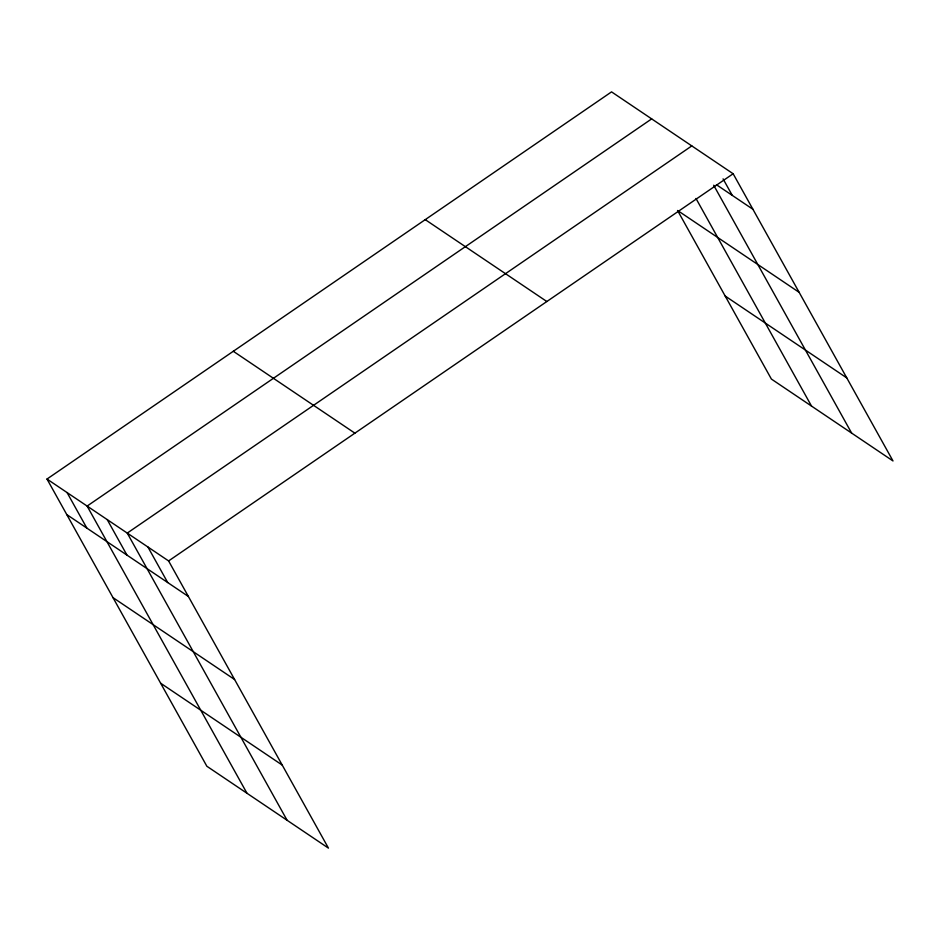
<?xml version="1.0" encoding="UTF-8"?>
<svg xmlns="http://www.w3.org/2000/svg" width="940" height="940" viewBox="0 0 940 940"><rect width="100%" height="100%" fill="white"/><g stroke="black" fill="none" stroke-linecap="round" stroke-linejoin="round"><path stroke-width="1.41" d="M47 479.048L168.601 560.933L328.448 848.127L206.859 766.253L47 479.048L611.552 91.873L733.141 173.747L893 460.953L771.399 379.067L677.552 210.466M651.678 118.887L87.126 506.072L246.985 793.266M691.805 145.912L127.252 533.086L287.111 820.291M168.601 560.933L733.141 173.747M716.445 184.733L752.928 209.291M678.739 211.253L799.153 292.34M725.175 296.029L846.775 377.904M425.244 219.643L546.845 301.517M233.296 351.278L354.897 433.164M66.787 514.591L188.376 596.465M113.012 597.64L234.601 679.514M160.634 683.204L282.223 765.078M723.072 178.87L732.26 195.379M713.683 185.227L851.652 433.117M695.976 198.469L811.525 406.092M147.921 547.01L167.708 582.553M107.195 519.573L126.971 555.117M67.069 492.56L86.844 528.104"/></g></svg>
